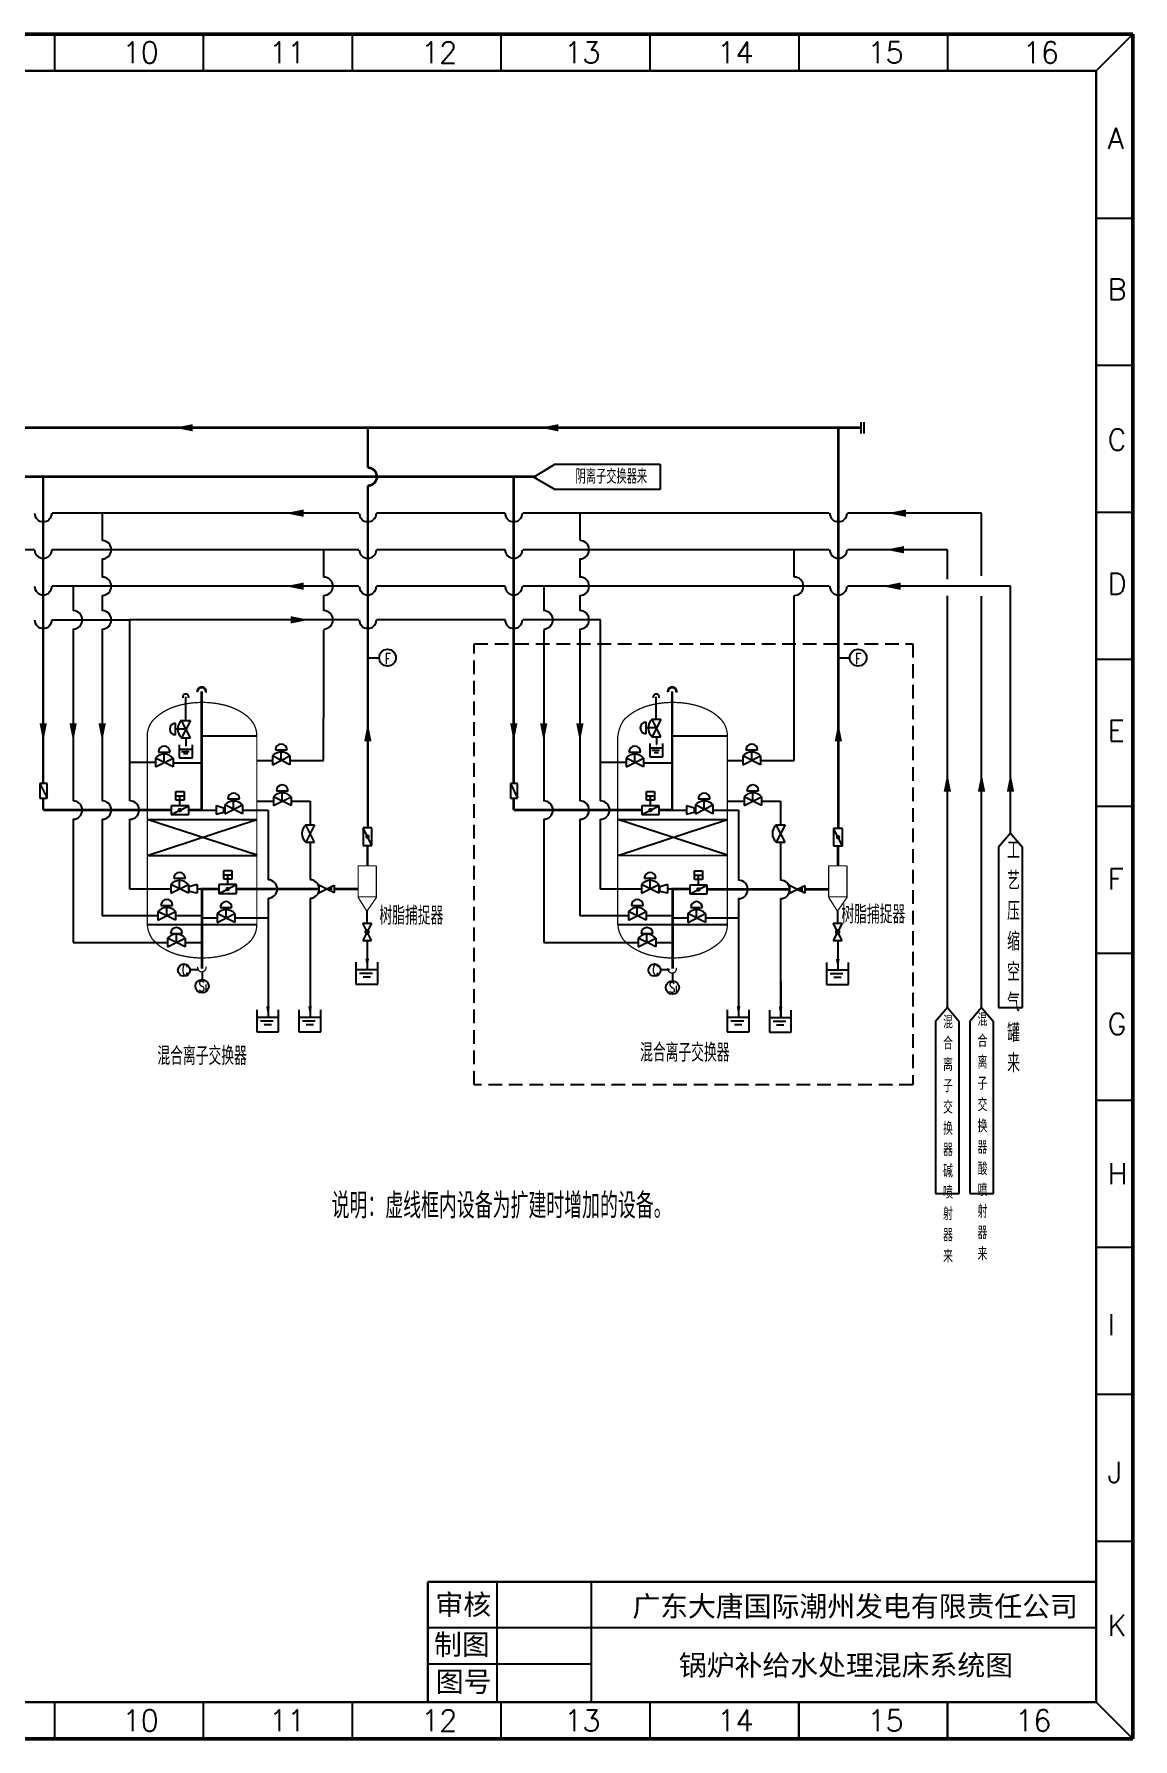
# Model space of a CAD drawing. Header units: millimetres. Extents: x 126 to 799, y 109 to 576.
# Drawn here: x 497.8 to 798.6, y 108.7 to 575.6 of the extents above; entities that cross this region are included whole.
import ezdxf

# ---------------------------------------------------------------- set-up
doc = ezdxf.new("R2010")
doc.units = ezdxf.units.MM
doc.linetypes.add('HIDDEN', pattern=[0.375, 0.25, -0.125])
doc.linetypes.add('INIT_GESTRICHELT', pattern=[0.75, 0.25, -0.25, 0.25])
for name, color, linetype in [('1', 7, 'Continuous'), ('3', 1, 'Continuous'), ('PH-48AE', 8, 'INIT_GESTRICHELT')]:
    doc.layers.add(name, color=color, linetype=linetype)
doc.styles.add('HZ', font='geditxt.shx', dxfattribs={"width": 0.7, "bigfont": 'hztxt1.shx'})
doc.styles.add('样式 1', font='', dxfattribs={"height": 2})
doc.styles.add('样式 2', font='txt.shx', dxfattribs={"height": 2})
doc.styles.get('样式 1').set_extended_font_data('FangSong_GB2312')

# ---------------------------------------------------------------- blocks, each defined once
blk = doc.blocks.new('A$C4607793D')
at = {"layer": '1', "color": 3}
blk.add_lwpolyline([(1, 5, 0, 2, 0), (1, 0, 2, 2, 0)], format="xyseb", dxfattribs=at)
blk = doc.blocks.new('2')
at = {"color": 7}
for p, q in [((0, 0), (0, -2.18)), ((-1.86, -1.9), (-1.86, -5.5)), ((-1.86, -3.1), (1.74, -3.1)), ((-1.26, -3.7), (0.84, -3.7)), ((-0.66, -4.3), (0.54, -4.3)), ((1.74, -5.5), (1.74, -1.9)), ((-1.86, -5.5), (1.74, -5.5))]:
    blk.add_line(p, q, dxfattribs=at)
at = {"layer": '3', "color": 7}
blk.add_lwpolyline([(-0.01, -2.7, 0, 0.6, 0), (-0.01, -0.97, 0.6, 0.6, 0)], format="xyseb", dxfattribs=at)
blk = doc.blocks.new('1')
at = {"color": 7}
for p, q in [((0, 9.78), (0, 0)), ((-3.1, 2), (-3.1, -4)), ((-3.1, 0), (2.9, 0)), ((2.9, -4), (2.9, 2)), ((-3.1, -4), (2.9, -4)), ((-2.1, -1), (1.4, -1)), ((-1.1, -2), (0.9, -2))]:
    blk.add_line(p, q, dxfattribs=at)
at = {"layer": '3', "color": 7}
blk.add_lwpolyline([(-0.01, 0.09, 0, 1, 0), (-0.01, 2.97, 1, 1, 0)], format="xyseb", dxfattribs=at)

msp = doc.modelspace()

# ---------------------------------------------------------------- linework, layer by layer
at = {"color": 7, "linetype": 'ByBlock', "lineweight": 50}
for p, q in [((126.46, 575.61), (798.65, 575.61)), ((798.65, 575.61), (798.65, 108.7)), ((798.65, 108.7), (126.46, 108.7))]:
    msp.add_line(p, q, dxfattribs=at)
at = {"color": 7, "linetype": 'ByBlock', "lineweight": -3}
for p, q in [((503.31, 575.61), (503.31, 565.55)), ((544.06, 575.61), (544.06, 565.55)), ((584.82, 575.61), (584.82, 565.55)), ((625.57, 575.61), (625.57, 565.55)), ((666.39, 575.61), (666.39, 565.55)), ((707.15, 575.61), (707.15, 565.55)), ((747.9, 575.61), (747.9, 565.55)), ((788.59, 565.55), (798.65, 575.61)), ((798.65, 525.07), (788.59, 525.07)), ((798.65, 525.07), (788.59, 525.07)), ((798.65, 484.82), (788.59, 484.82)), ((798.65, 444.57), (788.59, 444.57)), ((798.65, 404.32), (788.59, 404.32)), ((798.65, 364.07), (788.59, 364.07)), ((798.65, 323.82), (788.59, 323.82)), ((798.65, 283.57), (788.59, 283.57)), ((798.65, 243.32), (788.59, 243.32)), ((798.65, 203.07), (788.59, 203.07)), ((798.65, 162.81), (788.59, 162.81)), ((503.31, 118.76), (503.31, 108.7)), ((544.06, 118.76), (544.06, 108.7)), ((584.82, 118.76), (584.82, 108.7)), ((625.57, 118.76), (625.57, 108.7)), ((625.57, 118.76), (625.57, 108.7)), ((666.33, 118.76), (666.33, 108.7)), ((666.39, 118.76), (666.39, 108.7)), ((707.08, 118.76), (707.08, 108.7)), ((707.15, 118.76), (707.15, 108.7)), ((747.83, 118.76), (747.83, 108.7)), ((747.9, 118.76), (747.9, 108.7)), ((788.59, 118.76), (798.65, 108.7))]:
    msp.add_line(p, q, dxfattribs=at)
at = {"color": 7, "linetype": 'ByBlock', "lineweight": 30}
for p, q in [((136.52, 565.55), (788.59, 565.55)), ((788.59, 565.55), (788.59, 118.76)), ((788.59, 151.72), (605.6, 151.72)), ((788.59, 118.76), (136.52, 118.76))]:
    msp.add_line(p, q, dxfattribs=at)
at = {"color": 7}
for p, q in [((724.27, 466.26), (724.27, 469.32)), ((725.07, 466.26), (725.07, 469.32)), ((589.15, 404.78), (592.26, 404.78)), ((718, 404.78), (721.11, 404.78)), ((540.56, 382.86), (538.16, 387.66)), ((540.56, 387.66), (538.16, 382.86)), ((538.16, 387.66), (540.56, 387.66)), ((669.41, 387.99), (667.01, 383.19)), ((669.41, 383.19), (667.01, 387.99)), ((667.01, 387.99), (669.41, 387.99)), ((536.49, 383.66), (536.49, 386.86)), ((539.36, 385.26), (536.49, 385.26)), ((543.65, 383.44), (558.75, 383.44)), ((665.34, 383.99), (665.34, 387.19)), ((668.21, 385.59), (665.34, 385.59)), ((667.01, 383.19), (669.41, 383.19)), ((667.01, 383.19), (669.41, 383.19)), ((672.54, 383.44), (687.6, 383.44)), ((531.81, 378.98), (535.01, 378.98)), ((533.41, 376.11), (533.41, 378.98)), ((538.16, 382.86), (540.56, 382.86)), ((538.16, 382.86), (540.56, 382.86)), ((563.83, 379.58), (567.03, 379.58)), ((565.43, 376.71), (565.43, 379.58)), ((660.66, 378.98), (663.86, 378.98)), ((662.26, 376.11), (662.26, 378.98)), ((692.68, 379.58), (695.88, 379.58)), ((694.28, 376.71), (694.28, 379.58)), ((535.81, 374.91), (531.01, 377.31)), ((531.01, 374.91), (535.81, 377.31)), ((531.01, 377.31), (531.01, 374.91)), ((531.01, 377.31), (531.01, 374.91)), ((535.81, 377.31), (535.81, 374.91)), ((567.83, 375.51), (563.03, 377.91)), ((563.03, 375.51), (567.83, 377.91)), ((563.03, 377.91), (563.03, 375.51)), ((563.03, 377.91), (563.03, 375.51)), ((567.83, 377.91), (567.83, 375.51)), ((659.86, 377.31), (659.86, 374.91)), ((659.86, 377.31), (659.86, 374.91)), ((659.86, 374.91), (664.66, 377.31)), ((664.66, 374.91), (659.86, 377.31)), ((664.66, 377.31), (664.66, 374.91)), ((691.88, 377.91), (691.88, 375.51)), ((691.88, 377.91), (691.88, 375.51)), ((691.88, 375.51), (696.68, 377.91)), ((696.68, 375.51), (691.88, 377.91)), ((696.68, 377.91), (696.68, 375.51)), ((535.3, 364.29), (535.3, 361.89)), ((540.1, 364.29), (535.3, 364.29)), ((535.3, 361.89), (540.1, 364.29)), ((536.59, 368.17), (538.83, 368.17)), ((536.59, 365.79), (536.59, 368.17)), ((536.59, 366.97), (538.83, 366.97)), ((538.83, 365.79), (536.59, 365.79)), ((537.7, 364.29), (537.7, 366.97)), ((538.83, 368.17), (538.83, 365.79)), ((540.1, 361.89), (540.1, 364.29)), ((547.6, 364.34), (547.6, 361.99)), ((547.6, 364.34), (549.74, 363.72)), ((550, 364.49), (550, 362.09)), ((550, 364.49), (550, 362.09)), ((550, 362.09), (554.8, 364.49)), ((554.8, 362.09), (550, 364.49)), ((550.8, 366.15), (554, 366.15)), ((552.4, 363.29), (552.4, 366.15)), ((554.8, 364.49), (554.8, 362.09)), ((558.76, 365.51), (563.32, 365.51)), ((563.32, 366.71), (563.32, 364.31)), ((563.32, 366.71), (563.32, 364.31)), ((563.32, 364.31), (568.12, 366.71)), ((568.12, 364.31), (563.32, 366.71)), ((564.12, 368.38), (567.32, 368.38)), ((565.72, 365.51), (565.72, 368.38)), ((568.12, 366.71), (568.12, 364.31)), ((568.16, 365.51), (573.34, 365.51)), ((573.34, 365.51), (573.34, 359.06)), ((664.15, 361.89), (668.95, 364.29)), ((664.15, 364.29), (664.15, 361.89)), ((668.95, 364.29), (664.15, 364.29)), ((665.44, 365.79), (665.44, 368.17)), ((665.44, 368.17), (667.68, 368.17)), ((665.44, 366.97), (667.68, 366.97)), ((667.68, 365.79), (665.44, 365.79)), ((666.55, 364.29), (666.55, 366.97)), ((667.68, 368.17), (667.68, 365.79)), ((668.95, 361.89), (668.95, 364.29)), ((676.45, 364.34), (678.59, 363.72)), ((676.45, 364.34), (676.45, 361.99)), ((678.85, 364.49), (678.85, 362.09)), ((678.85, 364.49), (678.85, 362.09)), ((683.65, 362.09), (678.85, 364.49)), ((678.85, 362.09), (683.65, 364.49)), ((679.65, 366.15), (682.85, 366.15)), ((681.25, 363.29), (681.25, 366.15)), ((683.65, 364.49), (683.65, 362.09)), ((687.61, 365.51), (692.17, 365.51)), ((692.17, 366.71), (692.17, 364.31)), ((692.17, 366.71), (692.17, 364.31)), ((696.97, 364.31), (692.17, 366.71)), ((692.17, 364.31), (696.97, 366.71)), ((692.97, 368.38), (696.17, 368.38)), ((694.57, 365.51), (694.57, 368.38)), ((696.97, 366.71), (696.97, 364.31)), ((697.01, 365.51), (702.19, 365.51)), ((702.19, 365.51), (702.19, 359.06)), ((528.72, 360.52), (533.41, 360.52)), ((528.75, 350.65), (558.75, 360.52)), ((558.82, 350.71), (528.76, 360.54)), ((533.41, 360.52), (556.49, 360.52)), ((535.3, 361.89), (540.1, 361.89)), ((543.65, 363.09), (547.6, 363.09)), ((547.6, 361.99), (549.74, 362.47)), ((549.74, 362.44), (549.74, 363.72)), ((554.8, 363.09), (561.83, 363.09)), ((556.49, 360.52), (558.75, 360.52)), ((561.83, 363.09), (561.83, 343.99)), ((657.57, 360.52), (662.26, 360.52)), ((657.6, 350.65), (687.6, 360.52)), ((687.67, 350.71), (657.61, 360.54)), ((662.26, 360.52), (685.34, 360.52)), ((664.15, 361.89), (668.95, 361.89)), ((672.5, 363.09), (676.45, 363.09)), ((676.45, 361.99), (678.59, 362.47)), ((678.59, 362.44), (678.59, 363.72)), ((683.65, 363.09), (690.68, 363.09)), ((685.34, 360.52), (687.6, 360.52)), ((690.68, 363.09), (690.68, 343.87)), ((574.54, 354.26), (572.14, 359.06)), ((572.14, 359.06), (574.54, 359.06)), ((574.54, 359.06), (572.14, 354.26)), ((590.26, 353.43), (587.86, 358.23)), ((587.86, 358.23), (587.86, 353.43)), ((590.26, 358.23), (587.86, 358.23)), ((590.26, 353.43), (590.26, 358.23)), ((703.39, 354.26), (700.99, 359.06)), ((700.99, 359.06), (703.39, 359.06)), ((703.39, 359.06), (700.99, 354.26)), ((719.11, 358.06), (716.71, 358.06)), ((719.11, 353.26), (716.71, 358.06)), ((716.71, 358.06), (716.71, 353.26)), ((719.11, 353.26), (719.11, 358.06)), ((765.13, 356.78), (761.87, 352.95)), ((765.13, 356.78), (768.38, 352.95)), ((528.75, 350.65), (558.75, 350.65)), ((572.14, 354.26), (574.54, 354.26)), ((573.34, 354.26), (573.34, 343.99)), ((587.86, 353.43), (590.26, 353.43)), ((657.6, 350.65), (687.67, 350.71)), ((700.99, 354.26), (703.39, 354.26)), ((702.19, 354.26), (702.19, 343.87)), ((716.71, 353.26), (719.11, 353.26)), ((761.87, 352.95), (761.87, 309.01)), ((768.4, 309.01), (768.4, 352.94)), ((549.68, 344.17), (549.68, 346.56)), ((549.68, 346.56), (551.92, 346.56)), ((551.92, 346.56), (551.92, 344.17)), ((678.57, 346.45), (680.81, 346.45)), ((678.57, 344.06), (678.57, 346.45)), ((680.81, 346.45), (680.81, 344.06)), ((535.21, 342.74), (535.21, 340.34)), ((535.21, 342.74), (535.21, 340.34)), ((540.01, 340.34), (535.21, 342.74)), ((535.21, 340.34), (540.01, 342.74)), ((536.01, 344.4), (539.21, 344.4)), ((537.61, 341.54), (537.61, 344.4)), ((540.01, 342.74), (540.01, 340.34)), ((542.42, 342.69), (540.26, 342.07)), ((540.26, 340.79), (540.26, 342.07)), ((542.4, 342.73), (542.4, 340.33)), ((548.39, 340.27), (553.19, 342.67)), ((548.39, 342.67), (548.39, 340.27)), ((553.19, 342.67), (548.39, 342.67)), ((549.68, 345.36), (551.92, 345.36)), ((551.92, 344.17), (549.68, 344.17)), ((550.79, 342.67), (550.79, 345.36)), ((553.19, 340.27), (553.19, 342.67)), ((575.72, 342.52), (575.72, 340.42)), ((575.72, 342.52), (575.72, 340.42)), ((575.72, 340.42), (579.91, 342.52)), ((579.91, 340.42), (575.72, 342.52)), ((577.94, 341.48), (578.07, 341.36)), ((578.06, 341.54), (578.42, 341.18)), ((578.18, 341.6), (578.77, 341.01)), ((578.3, 341.66), (579.09, 340.87)), ((578.42, 341.72), (579.09, 341.05)), ((578.53, 341.77), (579.09, 341.22)), ((578.65, 341.83), (579.09, 341.4)), ((578.77, 341.89), (579.09, 341.58)), ((578.89, 341.95), (579.09, 341.75)), ((579.01, 342.01), (579.09, 341.93)), ((579.91, 342.52), (579.91, 340.42)), ((664.06, 342.74), (664.06, 340.34)), ((664.06, 342.74), (664.06, 340.34)), ((664.06, 340.34), (668.86, 342.74)), ((668.86, 340.34), (664.06, 342.74)), ((664.86, 344.4), (668.06, 344.4)), ((666.46, 341.54), (666.46, 344.4)), ((668.86, 342.74), (668.86, 340.34)), ((671.27, 342.69), (669.11, 342.07)), ((669.11, 340.79), (669.11, 342.07)), ((671.25, 342.73), (671.25, 340.33)), ((682.09, 342.56), (677.29, 342.56)), ((677.29, 342.56), (677.29, 340.16)), ((677.29, 340.16), (682.09, 342.56)), ((678.57, 345.25), (680.81, 345.25)), ((680.81, 344.06), (678.57, 344.06)), ((679.69, 342.56), (679.69, 345.25)), ((682.09, 340.16), (682.09, 342.56)), ((704.61, 342.41), (704.61, 340.31)), ((704.61, 342.41), (704.61, 340.31)), ((704.61, 340.31), (708.81, 342.41)), ((708.81, 340.31), (704.61, 342.41)), ((706.84, 341.37), (706.96, 341.24)), ((706.96, 341.42), (707.31, 341.07)), ((707.07, 341.48), (707.67, 340.89)), ((707.19, 341.54), (707.98, 340.75)), ((707.31, 341.6), (707.98, 340.93)), ((707.43, 341.66), (707.98, 341.11)), ((707.55, 341.72), (707.98, 341.28)), ((707.66, 341.78), (707.98, 341.46)), ((707.78, 341.84), (707.98, 341.64)), ((707.9, 341.9), (707.98, 341.82)), ((708.81, 342.41), (708.81, 340.31)), ((532.49, 336.99), (535.69, 336.99)), ((534.09, 334.12), (534.09, 336.99)), ((542.42, 340.34), (540.26, 340.83)), ((548.39, 340.27), (553.19, 340.27)), ((548.73, 336.41), (551.93, 336.41)), ((550.33, 333.54), (550.33, 336.41)), ((561.83, 338.96), (561.83, 319.67)), ((573.34, 338.96), (573.34, 306.39)), ((661.34, 336.99), (664.54, 336.99)), ((662.94, 334.12), (662.94, 336.99)), ((671.27, 340.34), (669.11, 340.83)), ((677.29, 340.16), (682.09, 340.16)), ((677.58, 336.41), (680.78, 336.41)), ((679.18, 333.54), (679.18, 336.41)), ((690.68, 338.84), (690.68, 319.67)), ((702.19, 338.84), (702.19, 306.39)), ((558.75, 331.67), (528.75, 331.67)), ((531.69, 335.32), (531.69, 332.92)), ((531.69, 335.32), (531.69, 332.92)), ((536.49, 332.92), (531.69, 335.32)), ((531.69, 332.92), (536.49, 335.32)), ((536.49, 335.32), (536.49, 332.92)), ((543.75, 333.54), (547.94, 333.54)), ((547.94, 332.34), (552.74, 334.74)), ((552.74, 332.34), (547.94, 334.74)), ((547.94, 334.74), (547.94, 332.34)), ((552.74, 334.74), (552.74, 332.34)), ((552.74, 333.54), (561.83, 333.54)), ((590.16, 327.33), (587.76, 332.13)), ((590.16, 332.13), (587.76, 327.33)), ((587.76, 332.13), (590.16, 332.13)), ((588.99, 332.13), (588.99, 335.5)), ((687.6, 331.67), (657.6, 331.67)), ((660.54, 332.92), (665.34, 335.32)), ((665.34, 332.92), (660.54, 335.32)), ((660.54, 335.32), (660.54, 332.92)), ((660.54, 335.32), (660.54, 332.92)), ((665.34, 335.32), (665.34, 332.92)), ((672.6, 333.54), (676.79, 333.54)), ((676.79, 332.34), (681.59, 334.74)), ((681.59, 332.34), (676.79, 334.74)), ((676.79, 334.74), (676.79, 332.34)), ((681.59, 334.74), (681.59, 332.34)), ((681.59, 333.54), (690.68, 333.54)), ((719.01, 332.13), (716.61, 327.33)), ((719.01, 327.33), (716.61, 332.13)), ((716.61, 332.13), (719.01, 332.13)), ((717.84, 332.13), (717.84, 335.5)), ((534.34, 328.01), (534.34, 325.61)), ((534.34, 328.01), (534.34, 325.61)), ((539.14, 325.61), (534.34, 328.01)), ((534.34, 325.61), (539.14, 328.01)), ((535.14, 329.3), (538.34, 329.3)), ((536.74, 326.81), (536.74, 329.3)), ((539.14, 328.01), (539.14, 325.61)), ((587.76, 327.33), (590.16, 327.33)), ((587.76, 327.33), (590.16, 327.33)), ((588.99, 327.33), (588.99, 319.41)), ((588.99, 327.33), (588.99, 319.41)), ((663.19, 328.01), (663.19, 325.61)), ((663.19, 328.01), (663.19, 325.61)), ((663.19, 325.61), (667.99, 328.01)), ((667.99, 325.61), (663.19, 328.01)), ((663.99, 329.3), (667.19, 329.3)), ((665.59, 326.81), (665.59, 329.3)), ((667.99, 328.01), (667.99, 325.61)), ((716.61, 327.33), (719.01, 327.33)), ((716.61, 327.33), (719.01, 327.33)), ((717.84, 327.33), (717.84, 319.41)), ((540.5, 319.4), (542.87, 319.4)), ((543.79, 318.63), (543.79, 316.64)), ((561.83, 319.67), (561.83, 306.39)), ((585.89, 321.41), (585.89, 315.41)), ((585.89, 319.41), (591.89, 319.41)), ((586.89, 318.41), (590.39, 318.41)), ((591.89, 315.41), (591.89, 321.41)), ((669.35, 319.4), (671.72, 319.4)), ((672.6, 318.28), (672.6, 316.29)), ((690.68, 319.67), (690.68, 306.39)), ((714.75, 321.32), (714.75, 315.32)), ((714.75, 319.32), (720.75, 319.32)), ((715.75, 318.32), (719.25, 318.32)), ((720.75, 315.32), (720.75, 321.32)), ((585.89, 315.41), (591.89, 315.41)), ((587.89, 317.41), (589.89, 317.41)), ((714.75, 315.32), (720.75, 315.32)), ((716.75, 317.32), (718.75, 317.32)), ((747.84, 309.01), (744.59, 305.18)), ((747.84, 309.01), (751.1, 305.18)), ((757.21, 309.01), (753.96, 305.18)), ((757.21, 309.01), (760.47, 305.18)), ((761.87, 309.01), (768.4, 309.01)), ((744.59, 305.18), (744.59, 258.09)), ((751.11, 258.09), (751.11, 305.17)), ((753.96, 305.18), (753.96, 258.03)), ((760.48, 258.03), (760.48, 305.17)), ((744.59, 258.09), (751.11, 258.09)), ((753.96, 258.03), (760.48, 258.03))]:
    msp.add_line(p, q, dxfattribs=at)
at = {"color": 0}
for p, q in [((640.44, 457.85), (634.59, 454.25)), ((640.44, 457.85), (669.16, 457.85)), ((669.16, 457.85), (669.16, 450.92)), ((634.59, 454.25), (640.48, 450.92)), ((669.16, 450.92), (640.48, 450.92)), ((631.82, 139.25), (788.28, 139.25))]:
    msp.add_line(p, q, dxfattribs=at)
at = {"color": 3}
for p, q in [((502.73, 415.19), (523.99, 415.19)), ((523.99, 365.6), (523.99, 415.19)), ((586.67, 415.19), (523.99, 415.19)), ((626.74, 415.19), (591.51, 415.19)), ((652.84, 415.19), (631.58, 415.19)), ((652.84, 365.6), (652.84, 415.19)), ((531.01, 376.11), (523.99, 376.11)), ((543.65, 375.91), (535.81, 375.91)), ((659.86, 376.11), (652.84, 376.11)), ((672.5, 375.91), (664.66, 375.91)), ((523.99, 341.47), (523.99, 360.57)), ((652.84, 341.47), (652.84, 360.58)), ((535.21, 341.47), (523.99, 341.47)), ((543.75, 341.47), (542.4, 341.47)), ((664.06, 341.47), (652.84, 341.47)), ((672.6, 341.47), (671.25, 341.47))]:
    msp.add_line(p, q, dxfattribs=at)
at = {"color": 7, "linetype": 'HIDDEN', "ltscale": 15}
for p, q in [((618.27, 287.83), (618.27, 408.63)), ((618.27, 408.63), (738.41, 408.63)), ((738.41, 408.63), (738.41, 287.83)), ((738.41, 287.83), (618.27, 287.83))]:
    msp.add_line(p, q, dxfattribs=at)
at = {"color": 0, "linetype": 'ByBlock', "lineweight": 30}
msp.add_line((605.6, 118.76), (605.6, 151.72), dxfattribs=at)
at = {"color": 0, "linetype": 'ByBlock'}
for p, q in [((624.56, 118.76), (624.56, 151.72)), ((650.37, 118.76), (650.37, 151.72)), ((605.6, 139.25), (788.59, 139.25)), ((605.6, 129.23), (650.33, 129.23))]:
    msp.add_line(p, q, dxfattribs=at)
at = {"color": 0, "lineweight": 30}
msp.add_line((788.59, 151.72), (788.59, 118.76), dxfattribs=at)
at = {"color": 3, "linetype": 'Continuous', "const_width": 0.7}
for points in [[(724.27, 467.79), (212.74, 467.79)], [(589.15, 456.87), (589.15, 467.79)], [(718, 358.06), (718, 467.79)], [(635.39, 454.4), (378.89, 454.4)], [(500.26, 424.4), (500.26, 454.4)], [(629.11, 370.39), (629.11, 454.4)], [(589.15, 446.21), (589.15, 451.93)], [(589.15, 358.23), (589.15, 446.21)], [(500.26, 370.39), (500.26, 424.4)], [(540.1, 363.09), (543.65, 363.09), (543.65, 395.59)], [(668.95, 363.09), (672.5, 363.09), (672.5, 395.59)], [(500.26, 363.09), (500.26, 366.39)], [(629.11, 363.09), (629.11, 366.39)], [(500.26, 363.09), (535.3, 363.09)], [(629.11, 363.09), (664.15, 363.09)], [(589.06, 347.65), (589.06, 353.43)], [(717.91, 347.65), (717.91, 353.26)], [(543.75, 319.67), (543.75, 341.47), (548.39, 341.47)], [(553.19, 341.47), (575.72, 341.47)], [(579.91, 341.47), (586.51, 341.47)], [(672.6, 319.67), (672.6, 341.47), (677.24, 341.47)], [(682.09, 341.36), (704.61, 341.36)], [(708.81, 341.36), (715.4, 341.36)]]:
    msp.add_lwpolyline(points, dxfattribs=at)
msp.add_lwpolyline([(589.15, 456.87, -1), (589.15, 451.93, -0.240693)], format="xyb", dxfattribs=at)
at = {"color": 7, "linetype": 'Continuous', "const_width": 0.7}
for points in [[(589.15, 436.28), (589.15, 443.17)], [(589.15, 427.12), (589.15, 432.53)], [(629.11, 426.75), (629.11, 431.91)], [(589.15, 417.63), (589.15, 421)]]:
    msp.add_lwpolyline(points, dxfattribs=at)
at = {"color": 7}
for points, const_width in [([(544.75, 395.29, 1.25223), (542.53, 395.38)], 0.7), ([(673.6, 395.29, 1.25223), (671.38, 395.38)], 0.7), ([(543.8, 392.59, 0.06065), (537.74, 391.85, 0.074056), (533.11, 389.94, 0.06111), (530.34, 387.71)], 0.35), ([(556.97, 387.94, 0.071959), (554.5, 389.94, 0.074056), (549.86, 391.85, 0.06065), (543.8, 392.59)], 0.35), ([(672.65, 392.59, 0.06065), (666.59, 391.85, 0.074056), (661.96, 389.94, 0.06111), (659.19, 387.71)], 0.35), ([(685.82, 387.94, 0.071959), (683.35, 389.94, 0.074056), (678.71, 391.85, 0.06065), (672.65, 392.59)], 0.35), ([(528.75, 383.81, -0.156346), (530.34, 387.71)], 0.35), ([(558.75, 383.49, 0.188756), (556.97, 387.94)], 0.35), ([(657.6, 383.36, -0.109056), (659.19, 387.71)], 0.35), ([(687.6, 383.49, 0.188756), (685.82, 387.94)], 0.35), ([(528.75, 331.67, 0.141736), (530.4, 327.42)], 0.35), ([(556.26, 326.51, 0.221647), (558.75, 331.67)], 0.35), ([(657.6, 331.67, 0.141736), (659.25, 327.42)], 0.35), ([(685.11, 326.51, 0.221647), (687.6, 331.67)], 0.35), ([(543.8, 322.57, -0.06065), (537.74, 323.31, -0.074056), (533.11, 325.22, -0.078838), (530.43, 327.45)], 0.35), ([(672.65, 322.57, -0.06065), (666.59, 323.31, -0.074056), (661.96, 325.22, -0.078838), (659.28, 327.45)], 0.35), ([(543.8, 322.57, -0.035757), (540.2, 322.83, 0), (540.2, 322.83), (540.2, 322.83)], 0.35), ([(556.26, 326.51, -0.1136), (549.86, 323.31, -0.06065), (543.8, 322.57)], 0.35), ([(672.65, 322.57, -0.035757), (669.05, 322.83, 0), (669.05, 322.83), (669.05, 322.83)], 0.35), ([(685.11, 326.51, -0.1136), (678.71, 323.31, -0.06065), (672.65, 322.57)], 0.35), ([(542.57, 320.13, 1.25223), (544.79, 320.22)], 0.35), ([(671.38, 319.78, 1.25223), (673.6, 319.87)], 0.35)]:
    msp.add_lwpolyline(points, format="xyb", dxfattribs=dict(at, const_width=const_width))
at = {"color": 7, "const_width": 0.35}
for points in [[(528.75, 383.81), (528.75, 377.32)], [(558.75, 383.44), (558.75, 331.67)], [(657.6, 383.36), (657.6, 377.1)], [(687.6, 383.44), (687.6, 331.67)], [(528.75, 331.67), (528.75, 377.56)], [(657.6, 331.67), (657.6, 377.1)], [(586.41, 347.81), (591.41, 347.81)], [(591.51, 347.86), (591.51, 339.32), (586.51, 339.32)], [(586.51, 339.32), (586.51, 347.86)], [(715.26, 347.81), (720.26, 347.81)], [(720.36, 347.86), (720.36, 339.32), (715.36, 339.32)], [(715.36, 339.32), (715.36, 347.86)], [(586.46, 339.24), (588.9, 335.37), (591.55, 339.24)], [(715.31, 339.24), (717.75, 335.37), (720.4, 339.24)]]:
    msp.add_lwpolyline(points, dxfattribs=at)
at = {"color": 7}
for points in [[(539.33, 385.26), (537.83, 385.26)], [(668.18, 385.6), (666.68, 385.6)], [(565.43, 376.71), (565.43, 378.21)], [(694.28, 376.71), (694.28, 378.21)], [(533.41, 376.11), (533.41, 377.61)], [(662.26, 376.11), (662.26, 377.61)], [(552.41, 363.28), (552.41, 364.78)], [(565.72, 365.51), (565.72, 367.01)], [(681.26, 363.28), (681.26, 364.78)], [(694.57, 365.51), (694.57, 367.01)], [(537.61, 341.53), (537.61, 343.03)], [(666.46, 341.53), (666.46, 343.03)], [(534.09, 334.12), (534.09, 335.62)], [(550.34, 333.54), (550.34, 335.04)], [(662.94, 334.12), (662.94, 335.62)], [(679.19, 333.54), (679.19, 335.04)], [(536.74, 326.81), (536.74, 328.31)], [(665.59, 326.81), (665.59, 328.31)]]:
    msp.add_lwpolyline(points, dxfattribs=at)
at = {"color": 7, "const_width": 0.8}
for points in [[(537.9, 363.09, 1), (537.49, 363.09, 1)], [(666.75, 363.09, 1), (666.34, 363.09, 1)], [(589.06, 356.03, 1), (589.06, 355.62, 1)], [(717.91, 355.86, 1), (717.91, 355.45, 1)], [(550.99, 341.47, 1), (550.58, 341.47, 1)], [(679.89, 341.36, 1), (679.48, 341.36, 1)]]:
    msp.add_lwpolyline(points, format="xyb", close=True, dxfattribs=at)
at = {"color": 7}
for centre, radius in [((538.81, 319.27), 1.67), ((667.66, 319.27), 1.67), ((543.75, 314.83), 1.83), ((672.57, 314.47), 1.83)]:
    msp.add_circle(centre, radius, dxfattribs=at)
at = {"color": 1}
for centre in [(500.26, 444.4), (589.15, 444.4), (629.11, 444.4), (718, 444.4)]:
    msp.add_arc(centre, 2.37, 180, 0, dxfattribs=at)
at = {"color": 4}
for centre in [(500.26, 424.4), (589.15, 424.4), (629.11, 424.4), (718, 424.4)]:
    msp.add_arc(centre, 2.37, 180, 0, dxfattribs=at)
at = {"color": 3}
for centre, radius, start, end in [((500.26, 415.19), 2.37, 180, 0), ((589.15, 415.19), 2.37, 180, 0), ((629.11, 415.19), 2.37, 180, 0), ((523.99, 363.09), 2.52, 270, 90), ((652.84, 363.09), 2.52, 270, 90)]:
    msp.add_arc(centre, radius, start, end, dxfattribs=at)
at = {"color": 7}
for centre, radius, start, end in [((540.36, 385.26), 3.27, 132.4601, 227.5399), ((669.21, 385.6), 3.27, 132.4601, 227.5399), ((536.49, 385.26), 1.6, 90, 270), ((665.34, 385.59), 1.6, 90, 270), ((533.41, 375.11), 3.27, 42.4601, 137.5399), ((533.41, 378.98), 1.6, 0, 180), ((565.43, 375.71), 3.27, 42.4601, 137.5399), ((565.43, 379.58), 1.6, 0, 180), ((662.26, 375.11), 3.27, 42.4601, 137.5399), ((662.26, 378.98), 1.6, 0, 180), ((694.28, 375.71), 3.27, 42.4601, 137.5399), ((694.28, 379.58), 1.6, 0, 180), ((565.72, 368.38), 1.6, 0, 180), ((694.57, 368.38), 1.6, 0, 180), ((552.41, 362.29), 3.27, 42.4601, 137.5399), ((552.4, 366.15), 1.6, 0, 180), ((565.72, 364.51), 3.27, 42.4601, 137.5399), ((681.26, 362.29), 3.27, 42.4601, 137.5399), ((681.25, 366.15), 1.6, 0, 180), ((694.57, 364.51), 3.27, 42.4601, 137.5399), ((574.34, 356.67), 3.27, 132.4601, 227.5399), ((703.19, 356.67), 3.27, 132.4601, 227.5399), ((537.61, 344.4), 1.6, 0, 180), ((666.46, 344.4), 1.6, 0, 180), ((537.61, 340.53), 3.27, 42.4601, 137.5399), ((666.46, 340.53), 3.27, 42.4601, 137.5399), ((690.68, 341.36), 2.52, 270, 90), ((702.19, 341.36), 2.52, 270, 90), ((534.09, 333.12), 3.27, 42.4601, 137.5399), ((534.09, 336.99), 1.6, 0, 180), ((550.33, 336.41), 1.6, 0, 180), ((662.94, 333.12), 3.27, 42.4601, 137.5399), ((662.94, 336.99), 1.6, 0, 180), ((679.18, 336.41), 1.6, 0, 180), ((550.34, 332.54), 3.27, 42.4601, 137.5399), ((679.19, 332.54), 3.27, 42.4601, 137.5399), ((536.74, 325.81), 3.27, 42.4601, 137.5399), ((536.74, 329.3), 1.6, 0, 180), ((665.59, 325.81), 3.27, 42.4601, 137.5399), ((665.59, 329.3), 1.6, 0, 180)]:
    msp.add_arc(centre, radius, start, end, dxfattribs=at)
at = {"color": 0}
for centre in [(561.83, 341.47), (573.34, 341.47)]:
    msp.add_arc(centre, 2.52, 270, 90, dxfattribs=at)
at = {"layer": '1', "color": 1}
for p, q in [((543.94, 444.4), (502.72, 444.4)), ((516.41, 444.4), (516.41, 436.92)), ((586.67, 444.4), (543.94, 444.4)), ((626.74, 444.4), (591.51, 444.4)), ((661.97, 444.4), (631.58, 444.4)), ((647.22, 444.4), (647.22, 437.07)), ((698.82, 444.4), (661.97, 444.4)), ((715.52, 444.4), (698.82, 444.4)), ((757.21, 444.4), (720.47, 444.4)), ((757.21, 427.21), (757.21, 444.4)), ((516.41, 431.89), (516.41, 426.92)), ((647.22, 431.91), (647.22, 426.79)), ((516.41, 421.89), (516.41, 417.66)), ((647.22, 421.89), (647.22, 417.63)), ((757.21, 364.25), (757.21, 421.71)), ((516.41, 412.72), (516.41, 394.8)), ((647.22, 412.68), (647.22, 394.8)), ((516.41, 394.8), (516.41, 365.6)), ((647.22, 394.8), (647.22, 365.6)), ((757.21, 309.01), (757.21, 364.25)), ((516.41, 360.57), (516.41, 334.12)), ((647.22, 360.57), (647.22, 334.12)), ((531.69, 334.12), (516.41, 334.12)), ((543.75, 334.12), (536.49, 334.12)), ((657.19, 334.12), (647.22, 334.12)), ((660.54, 334.12), (654.6, 334.12)), ((672.6, 334.12), (665.34, 334.12)), ((672.6, 334.12), (668.08, 334.12))]:
    msp.add_line(p, q, dxfattribs=at)
at = {"layer": '1', "color": 7, "linetype": 'Continuous'}
for p, q in [((715.52, 444.4), (699.09, 444.4)), ((499.33, 370.39), (501.33, 366.39)), ((499.33, 370.39), (499.33, 366.39)), ((501.33, 370.39), (499.33, 370.39)), ((501.33, 366.39), (501.33, 370.39)), ((628.18, 370.39), (630.18, 366.39)), ((628.18, 370.39), (628.18, 366.39)), ((630.18, 370.39), (628.18, 370.39)), ((630.18, 366.39), (630.18, 370.39)), ((499.33, 366.39), (501.33, 366.39)), ((628.18, 366.39), (630.18, 366.39))]:
    msp.add_line(p, q, dxfattribs=at)
at = {"layer": '1', "color": 7}
for p, q in [((579.12, 342.12), (579.12, 340.82)), ((579.12, 342.12), (579.12, 340.82)), ((708.01, 342.01), (708.01, 340.71)), ((708.01, 342.01), (708.01, 340.71))]:
    msp.add_line(p, q, dxfattribs=at)
at = {"layer": '1', "color": 1}
for points in [[(566.58, 444.4, 0, 2, 0), (571.58, 444.4, 2, 2, 0)], [(731.51, 444.4, 0, 2, 0), (736.51, 444.4, 2, 2, 0)], [(516.41, 381.83, 0, 2, 0), (516.41, 386.83, 2, 2, 0)], [(647.22, 381.83, 0, 2, 0), (647.22, 386.83, 2, 2, 0)], [(757.21, 373.15, 0, 2, 0), (757.21, 368.15, 2, 2, 0)]]:
    msp.add_lwpolyline(points, format="xyseb", dxfattribs=at)
at = {"layer": '1', "color": 40}
for points in [[(730.94, 434.4, 0, 2, 0), (735.94, 434.4, 2, 2, 0)], [(747.84, 373.15, 0, 2, 0), (747.84, 368.15, 2, 2, 0)]]:
    msp.add_lwpolyline(points, format="xyseb", dxfattribs=at)
at = {"layer": '1', "color": 4}
for points in [[(566.58, 424.4, 0, 2, 0), (571.58, 424.4, 2, 2, 0)], [(730.02, 424.4, 0, 2, 0), (735.02, 424.4, 2, 2, 0)], [(508.46, 381.83, 0, 2, 0), (508.46, 386.83, 2, 2, 0)], [(637.31, 381.83, 0, 2, 0), (637.31, 386.83, 2, 2, 0)], [(765.13, 373.15, 0, 2, 0), (765.13, 368.15, 2, 2, 0)]]:
    msp.add_lwpolyline(points, format="xyseb", dxfattribs=at)
at = {"layer": '1', "color": 7, "linetype": 'Continuous', "const_width": 0.25}
for points in [[(500.33, 368.26, 1), (500.33, 368.51, 1)], [(629.18, 368.26, 1), (629.18, 368.51, 1)]]:
    msp.add_lwpolyline(points, format="xyb", close=True, dxfattribs=at)
at = {"layer": '1', "color": 7}
for centre in [(594.56, 404.82), (723.41, 404.82)]:
    msp.add_circle(centre, 2.3, dxfattribs=at)
at = {"layer": '1', "color": 1}
for centre in [(516.41, 434.4), (647.22, 434.4), (516.41, 424.4), (647.22, 424.4), (516.41, 415.19), (647.22, 415.19), (516.41, 363.09), (647.22, 363.09)]:
    msp.add_arc(centre, 2.52, 270, 90, dxfattribs=at)
at = {"layer": '3', "color": 40, "linetype": 'Continuous'}
for p, q in [((497.89, 434.4), (470.45, 434.4)), ((586.67, 434.4), (502.63, 434.4)), ((577.07, 426.92), (577.07, 434.4)), ((626.74, 434.4), (591.51, 434.4)), ((662.09, 434.4), (631.58, 434.4)), ((699.45, 434.4), (662.09, 434.4)), ((715.52, 434.4), (699.28, 434.4)), ((705.92, 426.92), (705.92, 434.4)), ((747.84, 434.4), (720.47, 434.4)), ((747.84, 426.34), (747.84, 434.4)), ((577.07, 417.63), (577.07, 421.89)), ((705.92, 417.63), (705.92, 421.89)), ((747.84, 417.63), (747.84, 421.77)), ((705.92, 399.68), (705.92, 417.63)), ((747.84, 364.25), (747.84, 417.63)), ((577.07, 399.68), (577.07, 412.37)), ((577.01, 376.71), (577.07, 399.68)), ((705.86, 376.71), (705.92, 399.68)), ((558.75, 376.71), (563.03, 376.71)), ((567.83, 376.71), (577.01, 376.71)), ((687.6, 376.71), (691.88, 376.71)), ((696.68, 376.71), (705.86, 376.71)), ((747.84, 309.01), (747.84, 364.25))]:
    msp.add_line(p, q, dxfattribs=at)
at = {"layer": '3', "color": 7, "linetype": 'Continuous'}
msp.add_line((715.52, 434.4), (699.45, 434.4), dxfattribs=at)
at = {"layer": '3', "color": 7}
for p, q in [((539.28, 387.66), (539.28, 394.07)), ((668.13, 387.99), (668.13, 394.07))]:
    msp.add_line(p, q, dxfattribs=at)
at = {"layer": '3', "color": 7, "const_width": 0.75}
for points in [[(588.95, 329.35, 1), (588.95, 330.1, 1)], [(717.8, 329.35, 1), (717.8, 330.1, 1)]]:
    msp.add_lwpolyline(points, format="xyb", close=True, dxfattribs=at)
at = {"layer": '3', "color": 7}
for points in [[(588.98, 319.49, 0, 1, 0), (588.98, 322.38, 1, 1, 0)], [(717.84, 319.41, 0, 1, 0), (717.84, 322.29, 1, 1, 0)]]:
    msp.add_lwpolyline(points, format="xyseb", dxfattribs=at)
at = {"layer": '3', "color": 40, "linetype": 'Continuous'}
for centre, radius, start, end in [((500.26, 434.4), 2.37, 180, 0), ((589.15, 434.4), 2.37, 180, 0), ((629.11, 434.4), 2.37, 180, 0), ((718, 434.4), 2.37, 180, 0), ((577.07, 424.4), 2.52, 270, 90), ((705.92, 424.4), 2.52, 270, 90), ((577.07, 415.19), 2.52, 270, 90)]:
    msp.add_arc(centre, radius, start, end, dxfattribs=at)
at = {"layer": '3', "color": 7}
for centre in [(539.28, 394.04), (668.13, 394.04)]:
    msp.add_arc(centre, 0.828, 346.8734, 193.1266, dxfattribs=at)
at = {"layer": 'PH-48AE', "color": 4, "linetype": 'Continuous'}
for p, q in [((586.67, 424.4), (502.72, 424.4)), ((508.46, 424.4), (508.46, 417.66)), ((626.74, 424.4), (591.51, 424.4)), ((715.52, 424.4), (631.58, 424.4)), ((637.31, 424.4), (637.31, 417.63)), ((765.13, 424.4), (720.47, 424.4)), ((765.13, 356.78), (765.13, 424.4)), ((508.46, 412.72), (508.46, 365.6)), ((637.31, 412.37), (637.31, 365.6)), ((508.46, 360.57), (508.46, 326.81)), ((637.31, 360.57), (637.31, 326.81)), ((508.46, 326.81), (534.34, 326.81)), ((539.14, 326.81), (543.75, 326.81)), ((637.31, 326.81), (663.19, 326.81)), ((667.99, 326.81), (672.6, 326.81))]:
    msp.add_line(p, q, dxfattribs=at)
for centre in [(508.46, 415.19), (637.31, 415.19), (508.46, 363.09), (637.31, 363.09)]:
    msp.add_arc(centre, 2.52, 270, 90, dxfattribs=at)

# ---------------------------------------------------------------- block references
at = {"color": 7}
for name, p in [('2', (668.21, 383.19)), ('2', (539.36, 382.86)), ('1', (561.83, 306.39)), ('1', (573.34, 306.39)), ('1', (690.68, 306.39)), ('1', (702.2, 306.3))]:
    msp.add_blockref(name, p, dxfattribs=at)
at = {"layer": '1', "color": 7}
for p, rotation in [((541.23, 466.79), 90), ((641.36, 466.79), 90), ((568.03, 416.19), 270), ((501.26, 386.83), 180), ((630.11, 386.83), 180)]:
    msp.add_blockref('A$C4607793D', p, dxfattribs=dict(at, rotation=rotation))
for p in [(588.15, 381.9), (717, 381.9)]:
    msp.add_blockref('A$C4607793D', p, dxfattribs=at)

# ---------------------------------------------------------------- texts
at = {"color": 7, "linetype": 'ByBlock', "lineweight": -3, "style": '样式 2'}
for s, height, p in [('10', 5.775, (521.99, 567.69)), ('11', 5.775, (562.15, 567.69)), ('12', 5.775, (603.74, 567.69)), ('13', 5.775, (642.95, 567.69)), ('14', 5.775, (684.86, 567.69)), ('15', 5.775, (725.97, 567.69)), ('16', 5.775, (768.52, 567.69)), ('A', 5.77, (791.72, 544.21)), ('B', 5.77, (791.72, 502.85)), ('C', 5.77, (791.72, 461.67)), ('D', 5.77, (791.72, 422.17)), ('E', 5.77, (791.72, 381.93)), ('F', 5.77, (791.72, 341.31)), ('G', 5.77, (791.72, 301.62)), ('H', 5.77, (791.72, 260.63)), ('I', 5.77, (791.72, 219.26)), ('J', 5.77, (791.72, 178.83)), ('K', 5.77, (791.72, 136.91)), ('10', 5.775, (521.99, 110.85)), ('11', 5.775, (562.15, 110.85)), ('12', 5.775, (603.74, 110.85)), ('13', 5.775, (642.95, 110.85)), ('14', 5.775, (684.86, 110.85)), ('15', 5.775, (725.97, 110.85)), ('16', 5.775, (766.43, 110.85))]:
    msp.add_text(s, height=height, dxfattribs=at).set_placement(p)
at = {"color": 0, "style": 'HZ', "width": 0.7}
msp.add_text('阴离子交换器来', height=4, dxfattribs=at).set_placement((646.03, 452.45))
at = {"color": 7, "style": 'HZ', "width": 0.7}
for s, height, p in [('F', 3.06, (593.76, 403.01)), ('F', 3.06, (722.61, 403.01)), ('C', 2.8, (538.21, 317.9)), ('C', 2.8, (667.06, 317.9)), ('Si', 2.8, (542.8, 313.44)), ('Si', 2.8, (671.61, 313.09)), ('说明：虚线框内设备为扩建时增加的设备。', 7, (579.23, 251.24))]:
    msp.add_text(s, height=height, dxfattribs=at).set_placement(p)
at = {"style": 'HZ', "width": 0.7}
for s, p in [('树脂捕捉器', (592.32, 331.69)), ('树脂捕捉器', (718.82, 332.01)), ('混合离子交换器', (531.52, 293.27)), ('混合离子交换器', (663.7, 294.18))]:
    msp.add_text(s, height=5, dxfattribs=at).set_placement(p)
at = {"attachment_point": 1, "style": 'HZ'}
for s, insert, char_height in [('{\\C0;工\\P艺\\P压\\P缩\\P空\\P气\\P罐\\P来}', (764.21, 354.61), 5), ('{\\C0;混\\P合\\P离\\P子\\P交\\P换\\P器\\P碱\\P喷\\P射\\P器\\P来}', (746.67, 306.81), 3.5), ('{\\C0;混\\P合\\P离\\P子\\P交\\P换\\P器\\P酸\\P喷\\P射\\P器\\P来}', (756.11, 307.47), 3.5)]:
    msp.add_mtext_dynamic_manual_height_columns(s, width=15.433, gutter_width=12.5, heights=[0], dxfattribs=dict(at, insert=insert, char_height=char_height))
at = {"color": 0, "char_height": 5.5902, "width": 183.9971, "attachment_point": 5, "style": '样式 1'}
for s, insert in [('{\\fFangSong_GB2312|b0|i0|c134|p49;审核}', (615.28, 145.17)), ('{\\fFangSong_GB2312|b0|i0|c134|p49;广东大唐国际潮州发电有限责任公司}', (722.58, 144.68)), ('{\\fFangSong_GB2312|b0|i0|c134|p49;制图}', (614.9, 134.27)), ('锅炉补给水处理混床系统图', (720.08, 128.56)), ('{\\fFangSong_GB2312|b0|i0|c134|p49;图号}', (615.37, 124.07))]:
    msp.add_mtext(s, dxfattribs=dict(at, insert=insert))

doc.saveas('drawing.dxf')
